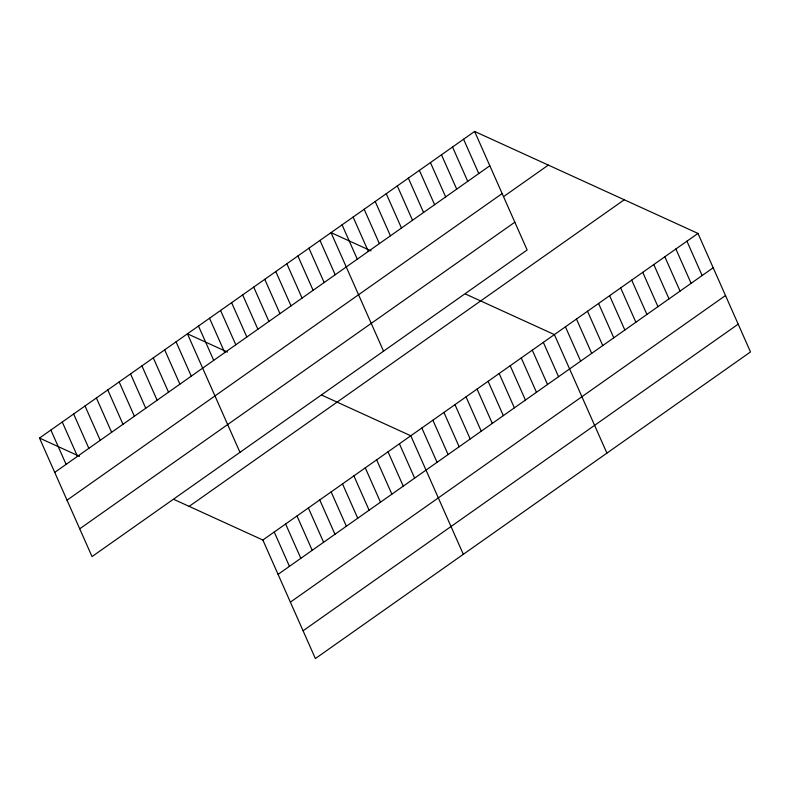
<?xml version="1.0" encoding="UTF-8"?>
<svg xmlns="http://www.w3.org/2000/svg" width="790" height="790" viewBox="0 0 790 790"><rect width="100%" height="100%" fill="white"/><g stroke="black" fill="none" stroke-linecap="round" stroke-linejoin="round"><path stroke-width="1.19" d="M474.622 131.446L527.147 249.976L92.025 556.585L39.5 438.055L474.622 131.446L697.975 233.415L750.5 351.945L315.378 658.554L262.853 540.024L173.958 499.438M54.717 472.39L489.83 165.781M67.031 500.179L502.144 193.57M504.148 196.226L548.329 165.09M79.711 528.806L514.833 222.197M189.146 506.37L624.268 199.761M262.853 540.024L697.975 233.415M278.07 574.36L713.192 267.751M290.384 602.138L725.506 295.529M303.074 630.766L738.186 324.157M371.043 250.894L331.03 232.625L383.555 351.165M465.488 294.008L554.383 334.595L606.908 453.124M227.451 352.073L187.437 333.805L239.963 452.344M321.895 395.188L410.8 435.774L463.325 554.304M39.5 438.055L79.513 456.324M686.925 241.197L702.142 275.532M675.885 248.978L691.102 283.314M664.834 256.76L680.052 291.095M653.794 264.541L669.012 298.877M642.744 272.323L657.961 306.658M631.704 280.114L646.921 314.45M620.654 287.896L635.871 322.231M609.613 295.677L624.831 330.013M598.563 303.459L613.781 337.794M587.523 311.24L602.74 345.576M576.473 319.022L591.69 353.357M565.433 326.813L580.64 361.149M463.572 139.228L478.789 173.563M543.342 342.376L558.55 376.712M452.532 147.009L467.739 181.344M532.292 350.158L547.51 384.493M441.482 154.8L456.699 189.126M521.252 357.939L536.459 392.275M430.441 162.582L445.649 196.917M510.202 365.721L525.419 400.056M419.391 170.364L434.609 204.699M499.162 373.512L514.369 407.847M408.351 178.145L423.559 212.48M488.111 381.293L503.329 415.629M397.301 185.927L412.518 220.262M477.071 389.075L492.279 423.41M386.261 193.708L401.468 228.043M466.021 396.857L481.238 431.192M375.211 201.499L390.428 235.835M454.981 404.638L470.188 438.973M364.17 209.281L379.378 243.616M443.931 412.42L459.148 446.755M353.12 217.062L368.338 251.398M432.89 420.211L448.098 454.546M342.07 224.844L357.287 259.179M421.84 427.992L437.058 462.328M319.98 240.407L335.197 274.742M399.414 443.792L414.632 478.128M308.939 248.198L324.157 282.534M388.038 451.811L403.246 486.146M297.889 255.98L313.107 290.315M376.652 459.829L391.87 494.165M286.849 263.761L302.066 298.097M365.276 467.848L380.494 502.183M275.799 271.543L291.016 305.878M353.89 475.866L369.108 510.202M264.759 279.324L279.976 313.66M342.514 483.885L357.732 518.22M253.709 287.106L268.926 321.441M331.138 491.903L346.346 526.239M242.668 294.897L257.886 329.233M319.752 499.922L334.97 534.257M231.618 302.679L246.836 337.014M308.376 507.94L323.594 542.276M220.578 310.46L235.795 344.796M209.528 318.242L224.745 352.577M296.991 515.969L312.208 550.294M198.488 326.023L213.705 360.359M285.615 523.987L300.832 558.323M274.239 532.006L289.446 566.341M176.061 341.823L191.279 376.159M164.675 349.851L179.893 384.177M153.3 357.87L168.517 392.205M141.924 365.889L157.131 400.224M130.538 373.907L145.755 408.242M119.162 381.925L134.379 416.261M107.776 389.944L122.993 424.279M96.4 397.963L111.617 432.298M85.024 405.981L100.231 440.316M73.638 414L88.855 448.335M62.262 422.018L77.479 456.353M50.876 430.037L66.093 464.372"/></g></svg>
